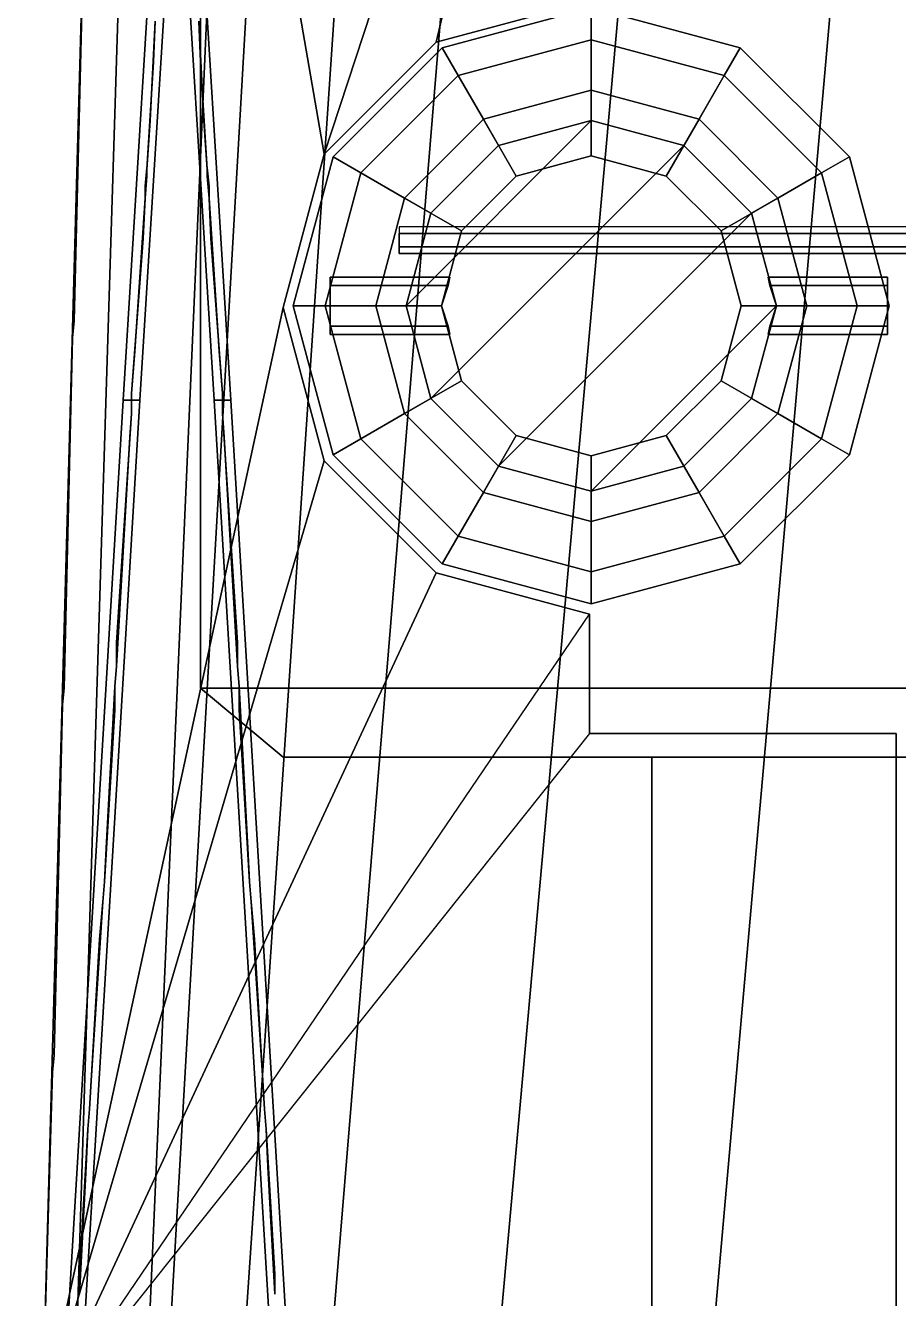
# Model space of a CAD drawing. Header units: millimetres. Extents: x -9 to 9, y -100 to 98.
# Drawn here: x -8.9 to -3.71, y 20.88 to 28.44 of the extents above; entities that cross this region are included whole.
import ezdxf

# ---------------------------------------------------------------- set-up
doc = ezdxf.new("R2010")
doc.units = ezdxf.units.MM
for name, color, linetype in [('crane', 4, 'Continuous'), ('railings', 6, 'Continuous'), ('superstructure', 3, 'Continuous')]:
    doc.layers.add(name, color=color, linetype=linetype)

msp = doc.modelspace()

# ---------------------------------------------------------------- linework, layer by layer
for points in [[(-8.39, 34.97, 7.23), (-8.15, 34.97, 4.38), (-8.61, 20.15, 4.38), (-8.8, 20.15, 7.23)], [(-8.15, 34.97, 4.38), (-7.54, 34.97, -1.44), (-8.19, 20.15, -1.44), (-8.61, 20.15, 4.38)], [(-7.54, 34.97, -1.44), (-7.22, 34.97, -2.17), (-8.07, 20.15, -2.17), (-8.19, 20.15, -1.44)], [(-7.22, 34.97, -2.17), (-6.63, 34.97, -3.2), (-7.63, 20.15, -3.2), (-8.07, 20.15, -2.17)], [(-6.63, 34.97, -3.2), (-5.9, 34.97, -3.95), (-7.12, 20.15, -3.95), (-7.63, 20.15, -3.2)], [(-5.9, 34.97, -3.95), (-4.8, 34.97, -4.84), (-6.13, 20.15, -4.84), (-7.12, 20.15, -3.95)], [(-4.8, 34.97, -4.84), (-3.55, 34.97, -5.46), (-4.86, 20.15, -5.46), (-6.13, 20.15, -4.84)], [(-3.55, 34.97, -5.46), (-2.43, 34.97, -5.73), (-3.12, 20.15, -5.73), (-4.86, 20.15, -5.46)]]:
    msp.add_3dface(points)
at = {"layer": 'crane'}
for points in [[(-8.22, 26.21, 9.51), (-8, 29.77, 7.44), (-8.1, 29.77, 7.44), (-8.32, 26.21, 9.51)], [(-8.32, 26.21, 9.33), (-8.1, 29.77, 7.32), (-8, 29.77, 7.32), (-8.22, 26.21, 9.33)], [(-8.22, 26.21, 8.39), (-8, 29.77, 7.32), (-8.1, 29.77, 7.32), (-8.32, 26.21, 8.39)], [(-8.32, 26.21, 8.21), (-8.1, 29.77, 7.24), (-8, 29.77, 7.24), (-8.22, 26.21, 8.21)], [(-8.1, 29.77, 7.44), (-8.1, 29.77, 7.32), (-8.32, 26.21, 9.33), (-8.32, 26.21, 9.51)], [(-8.1, 29.77, 7.32), (-8.1, 29.77, 7.24), (-8.32, 26.21, 8.21), (-8.32, 26.21, 8.39)], [(-8.22, 26.21, 9.33), (-8, 29.77, 7.32), (-8, 29.77, 7.44), (-8.22, 26.21, 9.51)], [(-8.22, 26.21, 8.21), (-8, 29.77, 7.24), (-8, 29.77, 7.32), (-8.22, 26.21, 8.39)], [(-7.68, 26.21, 9.51), (-7.9, 29.77, 7.44), (-8, 29.77, 7.44), (-7.78, 26.21, 9.51)], [(-8, 29.77, 7.44), (-8, 29.77, 7.32), (-7.78, 26.21, 9.33), (-7.78, 26.21, 9.51)], [(-7.78, 26.21, 9.33), (-8, 29.77, 7.32), (-7.9, 29.77, 7.32), (-7.68, 26.21, 9.33)], [(-7.68, 26.21, 8.39), (-7.9, 29.77, 7.32), (-8, 29.77, 7.32), (-7.78, 26.21, 8.39)], [(-8, 29.77, 7.32), (-8, 29.77, 7.24), (-7.78, 26.21, 8.21), (-7.78, 26.21, 8.39)], [(-7.78, 26.21, 8.21), (-8, 29.77, 7.24), (-7.9, 29.77, 7.24), (-7.68, 26.21, 8.21)], [(-7.68, 26.21, 9.33), (-7.9, 29.77, 7.32), (-7.9, 29.77, 7.44), (-7.68, 26.21, 9.51)], [(-7.68, 26.21, 8.21), (-7.9, 29.77, 7.24), (-7.9, 29.77, 7.32), (-7.68, 26.21, 8.39)], [(-8.14, 28.22, 7.76), (-8.18, 27.58, 8.56), (-8.16, 27.87, 8.4), (-8.13, 28.46, 7.69)], [(-8.13, 28.46, 7.69), (-8.16, 27.87, 8.4), (-8.18, 27.58, 8.56), (-8.14, 28.22, 7.76)], [(-7.87, 28.46, 7.69), (-7.84, 27.87, 8.4), (-7.82, 27.58, 8.56), (-7.86, 28.22, 7.76)], [(-7.86, 28.22, 7.76), (-7.82, 27.58, 8.56), (-7.84, 27.87, 8.4), (-7.87, 28.46, 7.69)], [(-8.19, 27.41, 8.01), (-8.19, 27.48, 8.62), (-8.18, 27.59, 8.56), (-8.18, 27.54, 7.97)], [(-8.18, 27.54, 7.97), (-8.18, 27.59, 8.56), (-8.19, 27.48, 8.62), (-8.19, 27.41, 8.01)], [(-7.82, 27.54, 7.97), (-7.82, 27.59, 8.56), (-7.81, 27.48, 8.62), (-7.81, 27.41, 8.01)], [(-7.81, 27.41, 8.01), (-7.81, 27.48, 8.62), (-7.82, 27.59, 8.56), (-7.82, 27.54, 7.97)], [(-8.19, 27.41, 8.01), (-8.25, 26.5, 9.17), (-8.27, 26.25, 9.33), (-8.2, 27.17, 8.08)], [(-8.2, 27.17, 8.08), (-8.27, 26.25, 9.33), (-8.25, 26.5, 9.17), (-8.19, 27.41, 8.01)], [(-7.8, 27.17, 8.08), (-7.73, 26.25, 9.33), (-7.75, 26.5, 9.17), (-7.81, 27.41, 8.01)], [(-7.81, 27.41, 8.01), (-7.75, 26.5, 9.17), (-7.73, 26.25, 9.33), (-7.8, 27.17, 8.08)], [(-8.27, 26.25, 8.36), (-8.27, 26.25, 9.34), (-8.27, 26.13, 9.33), (-8.27, 26.13, 8.37)], [(-8.27, 26.13, 8.37), (-8.27, 26.13, 9.33), (-8.27, 26.25, 9.34), (-8.27, 26.25, 8.36)], [(-7.73, 26.13, 8.37), (-7.73, 26.13, 9.33), (-7.73, 26.25, 9.34), (-7.73, 26.25, 8.36)], [(-7.73, 26.25, 8.36), (-7.73, 26.25, 9.34), (-7.73, 26.13, 9.33), (-7.73, 26.13, 8.37)], [(-8.8, 16.53, 8.14), (-8.22, 26.21, 8.39), (-8.32, 26.21, 8.39), (-8.9, 16.53, 8.14)], [(-8.32, 26.21, 8.39), (-8.32, 26.21, 8.21), (-8.9, 16.53, 8.05), (-8.9, 16.53, 8.14)], [(-8.9, 16.53, 8.05), (-8.32, 26.21, 8.21), (-8.22, 26.21, 8.21), (-8.8, 16.53, 8.05)], [(-8.8, 16.53, 8.38), (-8.22, 26.21, 9.51), (-8.32, 26.21, 9.51), (-8.9, 16.53, 8.38)], [(-8.32, 26.21, 9.51), (-8.32, 26.21, 9.33), (-8.9, 16.53, 8.24), (-8.9, 16.53, 8.38)], [(-8.9, 16.53, 8.24), (-8.32, 26.21, 9.33), (-8.22, 26.21, 9.33), (-8.8, 16.53, 8.24)], [(-8.8, 16.53, 8.05), (-8.22, 26.21, 8.21), (-8.22, 26.21, 8.39), (-8.8, 16.53, 8.14)], [(-8.8, 16.53, 8.24), (-8.22, 26.21, 9.33), (-8.22, 26.21, 9.51), (-8.8, 16.53, 8.38)], [(-7.1, 16.53, 8.14), (-7.68, 26.21, 8.39), (-7.78, 26.21, 8.39), (-7.2, 16.53, 8.14)], [(-7.2, 16.53, 8.05), (-7.78, 26.21, 8.21), (-7.68, 26.21, 8.21), (-7.1, 16.53, 8.05)], [(-7.78, 26.21, 8.39), (-7.78, 26.21, 8.21), (-7.2, 16.53, 8.05), (-7.2, 16.53, 8.14)], [(-7.1, 16.53, 8.38), (-7.68, 26.21, 9.51), (-7.78, 26.21, 9.51), (-7.2, 16.53, 8.38)], [(-7.2, 16.53, 8.24), (-7.78, 26.21, 9.33), (-7.68, 26.21, 9.33), (-7.1, 16.53, 8.24)], [(-7.78, 26.21, 9.51), (-7.78, 26.21, 9.33), (-7.2, 16.53, 8.24), (-7.2, 16.53, 8.38)], [(-7.1, 16.53, 8.05), (-7.68, 26.21, 8.21), (-7.68, 26.21, 8.39), (-7.1, 16.53, 8.14)], [(-7.1, 16.53, 8.24), (-7.68, 26.21, 9.33), (-7.68, 26.21, 9.51), (-7.1, 16.53, 8.38)], [(-8.36, 24.63, 8.33), (-8.28, 25.99, 9.31), (-8.27, 26.13, 9.33), (-8.36, 24.77, 8.34)], [(-8.36, 24.77, 8.34), (-8.27, 26.13, 9.33), (-8.28, 25.99, 9.31), (-8.36, 24.63, 8.33)], [(-7.64, 24.77, 8.34), (-7.73, 26.13, 9.33), (-7.72, 25.99, 9.31), (-7.64, 24.63, 8.33)], [(-7.64, 24.63, 8.33), (-7.72, 25.99, 9.31), (-7.73, 26.13, 9.33), (-7.64, 24.77, 8.34)], [(-8.37, 24.51, 8.33), (-8.37, 24.51, 9.15), (-8.36, 24.63, 9.16), (-8.36, 24.63, 8.33)], [(-8.36, 24.63, 8.33), (-8.36, 24.63, 9.16), (-8.37, 24.51, 9.15), (-8.37, 24.51, 8.33)], [(-7.64, 24.63, 8.33), (-7.64, 24.63, 9.16), (-7.63, 24.51, 9.15), (-7.63, 24.51, 8.33)], [(-7.63, 24.51, 8.33), (-7.63, 24.51, 9.15), (-7.64, 24.63, 9.16), (-7.64, 24.63, 8.33)], [(-8.42, 23.55, 8.3), (-8.37, 24.51, 9.15), (-8.37, 24.37, 9.13), (-8.43, 23.35, 8.3)], [(-8.43, 23.35, 8.3), (-8.37, 24.37, 9.13), (-8.37, 24.51, 9.15), (-8.42, 23.55, 8.3)], [(-7.57, 23.35, 8.3), (-7.63, 24.37, 9.13), (-7.63, 24.51, 9.15), (-7.58, 23.55, 8.3)], [(-7.58, 23.55, 8.3), (-7.63, 24.51, 9.15), (-7.63, 24.37, 9.13), (-7.57, 23.35, 8.3)], [(-8.44, 23.23, 8.29), (-8.44, 23.23, 9.01), (-8.43, 23.35, 9.02), (-8.43, 23.35, 8.3)], [(-8.43, 23.35, 8.3), (-8.43, 23.35, 9.02), (-8.44, 23.23, 9.01), (-8.44, 23.23, 8.29)], [(-7.57, 23.35, 8.3), (-7.57, 23.35, 9.02), (-7.56, 23.23, 9.01), (-7.56, 23.23, 8.29)], [(-7.56, 23.23, 8.29), (-7.56, 23.23, 9.01), (-7.57, 23.35, 9.02), (-7.57, 23.35, 8.3)], [(-8.51, 22.17, 8.27), (-8.44, 23.23, 9.01), (-8.46, 23.01, 8.99), (-8.52, 22, 8.26)], [(-8.52, 22, 8.26), (-8.46, 23.01, 8.99), (-8.44, 23.23, 9.01), (-8.51, 22.17, 8.27)], [(-7.48, 22, 8.26), (-7.54, 23.01, 8.99), (-7.56, 23.23, 9.01), (-7.49, 22.17, 8.27)], [(-7.49, 22.17, 8.27), (-7.56, 23.23, 9.01), (-7.54, 23.01, 8.99), (-7.48, 22, 8.26)], [(-8.53, 21.88, 8.26), (-8.53, 21.88, 8.85), (-8.52, 22, 8.86), (-8.52, 22, 8.26)], [(-8.52, 22, 8.26), (-8.52, 22, 8.86), (-8.53, 21.88, 8.85), (-8.53, 21.88, 8.26)], [(-7.48, 22, 8.26), (-7.48, 22, 8.86), (-7.47, 21.88, 8.85), (-7.47, 21.88, 8.26)], [(-7.47, 21.88, 8.26), (-7.47, 21.88, 8.85), (-7.48, 22, 8.86), (-7.48, 22, 8.26)], [(-8.58, 20.9, 8.24), (-8.54, 21.66, 8.83), (-8.53, 21.88, 8.85), (-8.58, 21.02, 8.24)], [(-8.58, 21.02, 8.24), (-8.53, 21.88, 8.85), (-8.54, 21.66, 8.83), (-8.58, 20.9, 8.24)], [(-7.42, 21.02, 8.24), (-7.47, 21.88, 8.85), (-7.46, 21.66, 8.83), (-7.42, 20.9, 8.24)], [(-7.42, 20.9, 8.24), (-7.46, 21.66, 8.83), (-7.47, 21.88, 8.85), (-7.42, 21.02, 8.24)]]:
    msp.add_3dface(points, dxfattribs=at)
at = {"layer": 'railings'}
for points in [[(-8.61, 26.68, 8.15), (-8.56, 28.76, 8.15), (-8.56, 28.76, 8.26), (-8.61, 26.68, 8.26)], [(-8.61, 26.68, 8.26), (-8.56, 28.76, 8.26), (-8.56, 28.76, 8.15), (-8.61, 26.68, 8.15)], [(-8.61, 26.68, 7.79), (-8.56, 28.76, 7.79), (-8.56, 28.76, 7.68), (-8.61, 26.68, 7.68)], [(-8.61, 26.68, 7.68), (-8.56, 28.76, 7.68), (-8.56, 28.76, 7.79), (-8.61, 26.68, 7.79)], [(-7.86, 26.79, 10.8), (-7.86, 28.8, 10.8), (-7.86, 28.8, 10.69), (-7.86, 26.79, 10.69)], [(-7.86, 26.79, 10.33), (-7.86, 28.8, 10.33), (-7.86, 28.8, 10.22), (-7.86, 26.79, 10.22)], [(-7.86, 26.79, 10.69), (-7.86, 28.66, 10.69), (-7.86, 28.66, 10.8), (-7.86, 26.79, 10.8)], [(-7.86, 26.79, 10.22), (-7.86, 28.66, 10.22), (-7.86, 28.66, 10.33), (-7.86, 26.79, 10.33)], [(-7.86, 26.79, 9.77), (-7.86, 26.79, 10.8), (-7.86, 26.69, 10.8), (-7.86, 26.69, 9.77)], [(-7.86, 26.69, 9.77), (-7.86, 26.69, 10.8), (-7.86, 26.79, 10.8), (-7.86, 26.79, 9.77)], [(-7.86, 24.6, 10.8), (-7.86, 26.69, 10.8), (-7.86, 26.69, 10.69), (-7.86, 24.6, 10.69)], [(-7.86, 24.6, 10.69), (-7.86, 26.69, 10.69), (-7.86, 26.69, 10.8), (-7.86, 24.6, 10.8)], [(-7.86, 24.6, 10.22), (-7.86, 26.69, 10.22), (-7.86, 26.69, 10.33), (-7.86, 24.6, 10.33)], [(-7.86, 24.6, 10.33), (-7.86, 26.69, 10.33), (-7.86, 26.69, 10.22), (-7.86, 24.6, 10.22)], [(-8.62, 26.58, 7.23), (-8.62, 26.58, 8.26), (-8.61, 26.68, 8.26), (-8.61, 26.68, 7.23)], [(-8.61, 26.68, 7.23), (-8.61, 26.68, 8.26), (-8.62, 26.58, 8.26), (-8.62, 26.58, 7.23)], [(-8.67, 24.5, 8.15), (-8.62, 26.58, 8.15), (-8.62, 26.58, 8.26), (-8.67, 24.5, 8.26)], [(-8.67, 24.5, 8.26), (-8.62, 26.58, 8.26), (-8.62, 26.58, 8.15), (-8.67, 24.5, 8.15)], [(-8.67, 24.5, 7.79), (-8.62, 26.58, 7.79), (-8.62, 26.58, 7.68), (-8.67, 24.5, 7.68)], [(-8.67, 24.5, 7.68), (-8.62, 26.58, 7.68), (-8.62, 26.58, 7.79), (-8.67, 24.5, 7.79)], [(-7.86, 24.5, 9.77), (-7.86, 24.5, 10.8), (-7.86, 24.6, 10.8), (-7.86, 24.6, 9.77)], [(-7.86, 24.6, 9.77), (-7.86, 24.6, 10.8), (-7.86, 24.5, 10.8), (-7.86, 24.5, 9.77)], [(-8.67, 24.5, 7.23), (-8.67, 24.5, 8.26), (-8.68, 24.4, 8.26), (-8.68, 24.4, 7.23)], [(-8.68, 24.4, 7.23), (-8.68, 24.4, 8.26), (-8.67, 24.5, 8.26), (-8.67, 24.5, 7.23)], [(-7.37, 24.09, 10.69), (-7.86, 24.5, 10.69), (-7.86, 24.5, 10.8), (-7.37, 24.09, 10.8)], [(-7.37, 24.09, 10.8), (-7.86, 24.5, 10.8), (-7.86, 24.5, 10.69), (-7.37, 24.09, 10.69)], [(-7.37, 24.09, 10.22), (-7.86, 24.5, 10.22), (-7.86, 24.5, 10.33), (-7.37, 24.09, 10.33)], [(-7.37, 24.09, 10.33), (-7.86, 24.5, 10.33), (-7.86, 24.5, 10.22), (-7.37, 24.09, 10.22)], [(-8.73, 22.32, 8.26), (-8.68, 24.4, 8.26), (-8.68, 24.4, 8.15), (-8.73, 22.32, 8.15)], [(-8.73, 22.32, 8.15), (-8.68, 24.4, 8.15), (-8.68, 24.4, 8.26), (-8.73, 22.32, 8.26)], [(-8.73, 22.32, 7.68), (-8.68, 24.4, 7.68), (-8.68, 24.4, 7.79), (-8.73, 22.32, 7.79)], [(-8.73, 22.32, 7.79), (-8.68, 24.4, 7.79), (-8.68, 24.4, 7.68), (-8.73, 22.32, 7.68)], [(-7.37, 24.09, 9.77), (-7.37, 24.09, 10.8), (-7.27, 24.09, 10.8), (-7.27, 24.09, 9.77)], [(-7.27, 24.09, 9.77), (-7.27, 24.09, 10.8), (-7.37, 24.09, 10.8), (-7.37, 24.09, 9.77)], [(-7.27, 24.09, 10.8), (-5.18, 24.09, 10.8), (-5.18, 24.09, 10.69), (-7.27, 24.09, 10.69)], [(-7.27, 24.09, 10.69), (-5.18, 24.09, 10.69), (-5.18, 24.09, 10.8), (-7.27, 24.09, 10.8)], [(-7.27, 24.09, 10.33), (-5.18, 24.09, 10.33), (-5.18, 24.09, 10.22), (-7.27, 24.09, 10.22)], [(-7.27, 24.09, 10.22), (-5.18, 24.09, 10.22), (-5.18, 24.09, 10.33), (-7.27, 24.09, 10.33)], [(-5.18, 23.49, 10.69), (-5.18, 24.09, 10.69), (-5.18, 24.09, 10.8), (-5.18, 23.49, 10.8)], [(-5.18, 23.49, 10.8), (-5.18, 24.09, 10.8), (-5.18, 24.09, 10.69), (-5.18, 23.49, 10.69)], [(-5.18, 23.49, 10.33), (-5.18, 24.09, 10.33), (-5.18, 24.09, 10.22), (-5.18, 23.49, 10.22)], [(-5.18, 23.49, 10.22), (-5.18, 24.09, 10.22), (-5.18, 24.09, 10.33), (-5.18, 23.49, 10.33)], [(-5.18, 23.49, 9.77), (-5.18, 23.49, 10.8), (-5.18, 23.39, 10.8), (-5.18, 23.39, 9.77)], [(-5.18, 23.39, 9.77), (-5.18, 23.39, 10.8), (-5.18, 23.49, 10.8), (-5.18, 23.49, 9.77)], [(-5.18, 21.08, 10.8), (-5.18, 23.39, 10.8), (-5.18, 23.39, 10.69), (-5.18, 21.08, 10.69)], [(-5.18, 21.08, 10.69), (-5.18, 23.39, 10.69), (-5.18, 23.39, 10.8), (-5.18, 21.08, 10.8)], [(-5.18, 21.08, 10.33), (-5.18, 23.39, 10.33), (-5.18, 23.39, 10.22), (-5.18, 21.08, 10.22)], [(-5.18, 21.08, 10.22), (-5.18, 23.39, 10.22), (-5.18, 23.39, 10.33), (-5.18, 21.08, 10.33)], [(-8.73, 22.32, 7.23), (-8.73, 22.32, 8.26), (-8.74, 22.22, 8.26), (-8.74, 22.22, 7.23)], [(-8.74, 22.22, 7.23), (-8.74, 22.22, 8.26), (-8.73, 22.32, 8.26), (-8.73, 22.32, 7.23)], [(-8.8, 20.15, 8.25), (-8.74, 22.22, 8.26), (-8.74, 22.22, 8.15), (-8.8, 20.15, 8.14)], [(-8.8, 20.15, 8.14), (-8.74, 22.22, 8.15), (-8.74, 22.22, 8.26), (-8.8, 20.15, 8.25)], [(-8.8, 20.15, 7.67), (-8.74, 22.22, 7.68), (-8.74, 22.22, 7.79), (-8.8, 20.15, 7.78)], [(-8.8, 20.15, 7.78), (-8.74, 22.22, 7.79), (-8.74, 22.22, 7.68), (-8.8, 20.15, 7.67)], [(-5.18, 20.98, 9.77), (-5.18, 20.98, 10.8), (-5.18, 21.08, 10.8), (-5.18, 21.08, 9.77)], [(-5.18, 21.08, 9.77), (-5.18, 21.08, 10.8), (-5.18, 20.98, 10.8), (-5.18, 20.98, 9.77)]]:
    msp.add_3dface(points, dxfattribs=at)
at = {"layer": 'superstructure'}
for points in [[(-7.1262, 27.67, 7.23), (-8.39, 34.97, 7.23), (-8.8, 20.15, 7.23), (-7.37, 26.76, 7.23)], [(-5.91, 34.56, 7.23), (-8.39, 34.97, 7.23), (-7.1262, 27.67, 7.23), (-5.91, 31.37, 7.23)], [(-5.8046, 31.1154, 7.23), (-5.91, 31.37, 7.23), (-7.1262, 27.67, 7.23), (-6.46, 28.3362, 7.23)], [(-5.55, 31.01, 7.23), (-5.8046, 31.1154, 7.23), (-6.46, 28.3362, 7.23), (-5.55, 28.58, 7.23)], [(7.86, 24.5, 9.77), (7.86, 28.8, 9.77), (-7.86, 28.8, 9.77), (-7.86, 24.5, 9.77)], [(-7.86, 24.5, 9.77), (-7.86, 28.8, 9.77), (-7.86, 28.8, 9.72), (-7.86, 24.5, 9.72)], [(-7.86, 24.5, 9.72), (-7.86, 28.8, 9.72), (7.86, 28.8, 9.72), (7.86, 24.5, 9.72)], [(-5.55, 28.58, 7.23), (-6.46, 28.3362, 7.23), (-6.46, 28.3362, 9.72), (-5.55, 28.58, 9.72)], [(-5.54, 28.54, 11.85), (-6.425, 28.3029, 11.85), (-6.33, 28.1383, 12.51), (-5.54, 28.35, 12.51)], [(-5.54, 28.54, 11.68), (-6.425, 28.3029, 11.68), (-6.425, 28.3029, 11.85), (-5.54, 28.54, 11.85)], [(-6.425, 28.3029, 11.68), (-5.54, 28.54, 11.68), (-5.54, 28.35, 11.17), (-6.33, 28.1383, 11.17)], [(-4.655, 28.3029, 11.85), (-5.54, 28.54, 11.85), (-5.54, 28.35, 12.51), (-4.75, 28.1383, 12.51)], [(-4.655, 28.3029, 11.68), (-5.54, 28.54, 11.68), (-5.54, 28.54, 11.85), (-4.655, 28.3029, 11.85)], [(-5.54, 28.54, 11.68), (-4.655, 28.3029, 11.68), (-4.75, 28.1383, 11.17), (-5.54, 28.35, 11.17)], [(-6.46, 28.3362, 7.23), (-7.1262, 27.67, 7.23), (-7.1262, 27.67, 9.72), (-6.46, 28.3362, 9.72)], [(-6.425, 28.3029, 11.85), (-7.0729, 27.655, 11.85), (-6.9083, 27.56, 12.51), (-6.33, 28.1383, 12.51)], [(-6.425, 28.3029, 11.68), (-7.0729, 27.655, 11.68), (-7.0729, 27.655, 11.85), (-6.425, 28.3029, 11.85)], [(-7.0729, 27.655, 11.68), (-6.425, 28.3029, 11.68), (-6.33, 28.1383, 11.17), (-6.9083, 27.56, 11.17)], [(-5.54, 28.35, 12.51), (-6.33, 28.1383, 12.51), (-6.09, 27.7226, 12.51), (-5.54, 27.87, 12.51)], [(-6.33, 28.1383, 11.17), (-5.54, 28.35, 11.17), (-5.54, 28.05, 10.7), (-6.18, 27.8785, 10.7)], [(-4.75, 28.1383, 12.51), (-5.54, 28.35, 12.51), (-5.54, 27.87, 12.51), (-4.99, 27.7226, 12.51)], [(-5.54, 28.35, 11.17), (-4.75, 28.1383, 11.17), (-4.9, 27.8785, 10.7), (-5.54, 28.05, 10.7)], [(-4.0071, 27.655, 11.85), (-4.655, 28.3029, 11.85), (-4.75, 28.1383, 12.51), (-4.1717, 27.56, 12.51)], [(-4.655, 28.3029, 11.68), (-4.0071, 27.655, 11.68), (-4.1717, 27.56, 11.17), (-4.75, 28.1383, 11.17)], [(-4.0071, 27.655, 11.68), (-4.655, 28.3029, 11.68), (-4.655, 28.3029, 11.85), (-4.0071, 27.655, 11.85)], [(-6.33, 28.1383, 12.51), (-6.9083, 27.56, 12.51), (-6.4926, 27.32, 12.51), (-6.09, 27.7226, 12.51)], [(-6.9083, 27.56, 11.17), (-6.33, 28.1383, 11.17), (-6.18, 27.8785, 10.7), (-6.6485, 27.41, 10.7)], [(-4.1717, 27.56, 12.51), (-4.75, 28.1383, 12.51), (-4.99, 27.7226, 12.51), (-4.5874, 27.32, 12.51)], [(-4.75, 28.1383, 11.17), (-4.1717, 27.56, 11.17), (-4.4315, 27.41, 10.7), (-4.9, 27.8785, 10.7)], [(-5.54, 27.66, 10.7), (-5.985, 27.5408, 10.7), (-6.18, 27.8785, 10.7), (-5.54, 28.05, 10.7)], [(-5.095, 27.5408, 10.7), (-5.54, 27.66, 10.7), (-5.54, 28.05, 10.7), (-4.9, 27.8785, 10.7)], [(-5.985, 27.5408, 10.7), (-6.3108, 27.215, 10.7), (-6.6485, 27.41, 10.7), (-6.18, 27.8785, 10.7)], [(-6.64, 26.77, 13.17), (-5.54, 27.87, 13.17), (-6.09, 27.7226, 13.17), (-6.4926, 27.32, 13.17)], [(-6.4926, 26.22, 13.17), (-4.99, 27.7226, 13.17), (-5.54, 27.87, 13.17), (-6.64, 26.77, 13.17)], [(-5.54, 27.87, 12.51), (-6.09, 27.7226, 12.51), (-6.09, 27.7226, 13.17), (-5.54, 27.87, 13.17)], [(-4.99, 27.7226, 12.51), (-5.54, 27.87, 12.51), (-5.54, 27.87, 13.17), (-4.99, 27.7226, 13.17)], [(-4.7692, 27.215, 10.7), (-5.095, 27.5408, 10.7), (-4.9, 27.8785, 10.7), (-4.4315, 27.41, 10.7)], [(-7.1262, 27.67, 7.23), (-7.37, 26.76, 7.23), (-7.37, 26.76, 9.72), (-7.1262, 27.67, 9.72)], [(-6.09, 25.8174, 13.17), (-4.5874, 27.32, 13.17), (-4.99, 27.7226, 13.17), (-6.4926, 26.22, 13.17)], [(-6.09, 27.7226, 12.51), (-6.4926, 27.32, 12.51), (-6.4926, 27.32, 13.17), (-6.09, 27.7226, 13.17)], [(-4.5874, 27.32, 12.51), (-4.99, 27.7226, 12.51), (-4.99, 27.7226, 13.17), (-4.5874, 27.32, 13.17)], [(-7.0729, 27.655, 11.85), (-7.31, 26.77, 11.85), (-7.12, 26.77, 12.51), (-6.9083, 27.56, 12.51)], [(-7.31, 26.77, 11.68), (-7.0729, 27.655, 11.68), (-6.9083, 27.56, 11.17), (-7.12, 26.77, 11.17)], [(-7.0729, 27.655, 11.68), (-7.31, 26.77, 11.68), (-7.31, 26.77, 11.85), (-7.0729, 27.655, 11.85)], [(-5.54, 27.66, 9.77), (-5.985, 27.5408, 9.77), (-5.985, 27.5408, 10.7), (-5.54, 27.66, 10.7)], [(-5.095, 27.5408, 9.77), (-5.54, 27.66, 9.77), (-5.54, 27.66, 10.7), (-5.095, 27.5408, 10.7)], [(-3.77, 26.77, 11.85), (-4.0071, 27.655, 11.85), (-4.1717, 27.56, 12.51), (-3.96, 26.77, 12.51)], [(-4.0071, 27.655, 11.68), (-3.77, 26.77, 11.68), (-3.96, 26.77, 11.17), (-4.1717, 27.56, 11.17)], [(-3.77, 26.77, 11.68), (-4.0071, 27.655, 11.68), (-4.0071, 27.655, 11.85), (-3.77, 26.77, 11.85)], [(-6.9083, 27.56, 12.51), (-7.12, 26.77, 12.51), (-6.64, 26.77, 12.51), (-6.4926, 27.32, 12.51)], [(-7.12, 26.77, 11.17), (-6.9083, 27.56, 11.17), (-6.6485, 27.41, 10.7), (-6.82, 26.77, 10.7)], [(-5.985, 27.5408, 9.77), (-6.3108, 27.215, 9.77), (-6.3108, 27.215, 10.7), (-5.985, 27.5408, 10.7)], [(-4.7692, 27.215, 9.77), (-5.095, 27.5408, 9.77), (-5.095, 27.5408, 10.7), (-4.7692, 27.215, 10.7)], [(-3.96, 26.77, 12.51), (-4.1717, 27.56, 12.51), (-4.5874, 27.32, 12.51), (-4.44, 26.77, 12.51)], [(-4.1717, 27.56, 11.17), (-3.96, 26.77, 11.17), (-4.26, 26.77, 10.7), (-4.4315, 27.41, 10.7)], [(-6.3108, 27.215, 10.7), (-6.43, 26.77, 10.7), (-6.82, 26.77, 10.7), (-6.6485, 27.41, 10.7)], [(-4.65, 26.77, 10.7), (-4.7692, 27.215, 10.7), (-4.4315, 27.41, 10.7), (-4.26, 26.77, 10.7)], [(-6.4926, 27.32, 12.51), (-6.64, 26.77, 12.51), (-6.64, 26.77, 13.17), (-6.4926, 27.32, 13.17)], [(-5.54, 25.67, 13.17), (-4.44, 26.77, 13.17), (-4.5874, 27.32, 13.17), (-6.09, 25.8174, 13.17)], [(-4.44, 26.77, 12.51), (-4.5874, 27.32, 12.51), (-4.5874, 27.32, 13.17), (-4.44, 26.77, 13.17)], [(-6.3108, 27.215, 9.77), (-6.43, 26.77, 9.77), (-6.43, 26.77, 10.7), (-6.3108, 27.215, 10.7)], [(-4.65, 26.77, 9.77), (-4.7692, 27.215, 9.77), (-4.7692, 27.215, 10.7), (-4.65, 26.77, 10.7)], [(-6.38, 26.94, 12.79), (-6.39, 26.8902, 12.6698), (-7.09, 26.8902, 12.6698), (-7.09, 26.94, 12.79)], [(-6.39, 26.8902, 12.9102), (-6.38, 26.94, 12.79), (-7.09, 26.94, 12.79), (-7.09, 26.8902, 12.9102)], [(-7.09, 26.6498, 12.9102), (-7.09, 26.94, 12.79), (-7.09, 26.8902, 12.6698), (-7.09, 26.6, 12.79)], [(-7.09, 26.77, 12.96), (-7.09, 26.8902, 12.9102), (-7.09, 26.94, 12.79), (-7.09, 26.6498, 12.9102)], [(-4.48, 26.8902, 12.6698), (-4.49, 26.94, 12.79), (-3.78, 26.94, 12.79), (-3.78, 26.8902, 12.6698)], [(-4.49, 26.94, 12.79), (-4.48, 26.8902, 12.9102), (-3.78, 26.8902, 12.9102), (-3.78, 26.94, 12.79)], [(-3.78, 26.94, 12.79), (-3.78, 26.6498, 12.6698), (-3.78, 26.77, 12.62), (-3.78, 26.8902, 12.6698)], [(-3.78, 26.8902, 12.9102), (-3.78, 26.6, 12.79), (-3.78, 26.6498, 12.6698), (-3.78, 26.94, 12.79)], [(-6.39, 26.8902, 12.6698), (-6.43, 26.77, 12.62), (-7.09, 26.77, 12.62), (-7.09, 26.8902, 12.6698)], [(-6.43, 26.77, 12.96), (-6.39, 26.8902, 12.9102), (-7.09, 26.8902, 12.9102), (-7.09, 26.77, 12.96)], [(-7.09, 26.6, 12.79), (-7.09, 26.8902, 12.6698), (-7.09, 26.77, 12.62), (-7.09, 26.6498, 12.6698)], [(-4.44, 26.77, 12.62), (-4.48, 26.8902, 12.6698), (-3.78, 26.8902, 12.6698), (-3.78, 26.77, 12.62)], [(-4.48, 26.8902, 12.9102), (-4.44, 26.77, 12.96), (-3.78, 26.77, 12.96), (-3.78, 26.8902, 12.9102)], [(-3.78, 26.77, 12.96), (-3.78, 26.6498, 12.9102), (-3.78, 26.6, 12.79), (-3.78, 26.8902, 12.9102)], [(-7.31, 26.77, 11.85), (-7.0729, 25.885, 11.85), (-6.9083, 25.98, 12.51), (-7.12, 26.77, 12.51)], [(-7.0729, 25.885, 11.68), (-7.31, 26.77, 11.68), (-7.12, 26.77, 11.17), (-6.9083, 25.98, 11.17)], [(-7.31, 26.77, 11.68), (-7.0729, 25.885, 11.68), (-7.0729, 25.885, 11.85), (-7.31, 26.77, 11.85)], [(-7.12, 26.77, 12.51), (-6.9083, 25.98, 12.51), (-6.4926, 26.22, 12.51), (-6.64, 26.77, 12.51)], [(-6.9083, 25.98, 11.17), (-7.12, 26.77, 11.17), (-6.82, 26.77, 10.7), (-6.6485, 26.13, 10.7)], [(-6.43, 26.77, 12.62), (-6.39, 26.6498, 12.6698), (-7.09, 26.6498, 12.6698), (-7.09, 26.77, 12.62)], [(-6.39, 26.6498, 12.9102), (-6.43, 26.77, 12.96), (-7.09, 26.77, 12.96), (-7.09, 26.6498, 12.9102)], [(-6.43, 26.77, 10.7), (-6.3108, 26.325, 10.7), (-6.6485, 26.13, 10.7), (-6.82, 26.77, 10.7)], [(-6.64, 26.77, 12.51), (-6.4926, 26.22, 12.51), (-6.4926, 26.22, 13.17), (-6.64, 26.77, 13.17)], [(-6.43, 26.77, 9.77), (-6.3108, 26.325, 9.77), (-6.3108, 26.325, 10.7), (-6.43, 26.77, 10.7)], [(-4.99, 25.8174, 13.17), (-4.5874, 26.22, 13.17), (-4.44, 26.77, 13.17), (-5.54, 25.67, 13.17)], [(-4.7692, 26.325, 10.7), (-4.65, 26.77, 10.7), (-4.26, 26.77, 10.7), (-4.4315, 26.13, 10.7)], [(-4.7692, 26.325, 9.77), (-4.65, 26.77, 9.77), (-4.65, 26.77, 10.7), (-4.7692, 26.325, 10.7)], [(-4.5874, 26.22, 12.51), (-4.44, 26.77, 12.51), (-4.44, 26.77, 13.17), (-4.5874, 26.22, 13.17)], [(-4.1717, 25.98, 12.51), (-3.96, 26.77, 12.51), (-4.44, 26.77, 12.51), (-4.5874, 26.22, 12.51)], [(-4.48, 26.6498, 12.6698), (-4.44, 26.77, 12.62), (-3.78, 26.77, 12.62), (-3.78, 26.6498, 12.6698)], [(-4.44, 26.77, 12.96), (-4.48, 26.6498, 12.9102), (-3.78, 26.6498, 12.9102), (-3.78, 26.77, 12.96)], [(-3.96, 26.77, 11.17), (-4.1717, 25.98, 11.17), (-4.4315, 26.13, 10.7), (-4.26, 26.77, 10.7)], [(-4.0071, 25.885, 11.85), (-3.77, 26.77, 11.85), (-3.96, 26.77, 12.51), (-4.1717, 25.98, 12.51)], [(-3.77, 26.77, 11.68), (-4.0071, 25.885, 11.68), (-4.1717, 25.98, 11.17), (-3.96, 26.77, 11.17)], [(-4.0071, 25.885, 11.68), (-3.77, 26.77, 11.68), (-3.77, 26.77, 11.85), (-4.0071, 25.885, 11.85)], [(-7.1262, 25.85, 7.23), (-7.37, 26.76, 7.23), (-8.8, 20.15, 7.23)], [(-7.37, 26.76, 7.23), (-7.1262, 25.85, 7.23), (-7.1262, 25.85, 9.72), (-7.37, 26.76, 9.72)], [(-6.39, 26.6498, 12.6698), (-6.38, 26.6, 12.79), (-7.09, 26.6, 12.79), (-7.09, 26.6498, 12.6698)], [(-6.38, 26.6, 12.79), (-6.39, 26.6498, 12.9102), (-7.09, 26.6498, 12.9102), (-7.09, 26.6, 12.79)], [(-4.49, 26.6, 12.79), (-4.48, 26.6498, 12.6698), (-3.78, 26.6498, 12.6698), (-3.78, 26.6, 12.79)], [(-4.48, 26.6498, 12.9102), (-4.49, 26.6, 12.79), (-3.78, 26.6, 12.79), (-3.78, 26.6498, 12.9102)], [(-6.3108, 26.325, 10.7), (-5.985, 25.9992, 10.7), (-6.18, 25.6615, 10.7), (-6.6485, 26.13, 10.7)], [(-6.3108, 26.325, 9.77), (-5.985, 25.9992, 9.77), (-5.985, 25.9992, 10.7), (-6.3108, 26.325, 10.7)], [(-5.095, 25.9992, 10.7), (-4.7692, 26.325, 10.7), (-4.4315, 26.13, 10.7), (-4.9, 25.6615, 10.7)], [(-5.095, 25.9992, 9.77), (-4.7692, 26.325, 9.77), (-4.7692, 26.325, 10.7), (-5.095, 25.9992, 10.7)], [(-6.9083, 25.98, 12.51), (-6.33, 25.4017, 12.51), (-6.09, 25.8174, 12.51), (-6.4926, 26.22, 12.51)], [(-6.4926, 26.22, 12.51), (-6.09, 25.8174, 12.51), (-6.09, 25.8174, 13.17), (-6.4926, 26.22, 13.17)], [(-4.99, 25.8174, 12.51), (-4.5874, 26.22, 12.51), (-4.5874, 26.22, 13.17), (-4.99, 25.8174, 13.17)], [(-4.75, 25.4017, 12.51), (-4.1717, 25.98, 12.51), (-4.5874, 26.22, 12.51), (-4.99, 25.8174, 12.51)], [(-6.33, 25.4017, 11.17), (-6.9083, 25.98, 11.17), (-6.6485, 26.13, 10.7), (-6.18, 25.6615, 10.7)], [(-4.1717, 25.98, 11.17), (-4.75, 25.4017, 11.17), (-4.9, 25.6615, 10.7), (-4.4315, 26.13, 10.7)], [(-7.0729, 25.885, 11.85), (-6.425, 25.2371, 11.85), (-6.33, 25.4017, 12.51), (-6.9083, 25.98, 12.51)], [(-6.425, 25.2371, 11.68), (-7.0729, 25.885, 11.68), (-6.9083, 25.98, 11.17), (-6.33, 25.4017, 11.17)], [(-5.985, 25.9992, 10.7), (-5.54, 25.88, 10.7), (-5.54, 25.49, 10.7), (-6.18, 25.6615, 10.7)], [(-5.985, 25.9992, 9.77), (-5.54, 25.88, 9.77), (-5.54, 25.88, 10.7), (-5.985, 25.9992, 10.7)], [(-5.54, 25.88, 10.7), (-5.095, 25.9992, 10.7), (-4.9, 25.6615, 10.7), (-5.54, 25.49, 10.7)], [(-5.54, 25.88, 9.77), (-5.095, 25.9992, 9.77), (-5.095, 25.9992, 10.7), (-5.54, 25.88, 10.7)], [(-4.655, 25.2371, 11.85), (-4.0071, 25.885, 11.85), (-4.1717, 25.98, 12.51), (-4.75, 25.4017, 12.51)], [(-4.0071, 25.885, 11.68), (-4.655, 25.2371, 11.68), (-4.75, 25.4017, 11.17), (-4.1717, 25.98, 11.17)], [(-7.0729, 25.885, 11.68), (-6.425, 25.2371, 11.68), (-6.425, 25.2371, 11.85), (-7.0729, 25.885, 11.85)], [(-4.655, 25.2371, 11.68), (-4.0071, 25.885, 11.68), (-4.0071, 25.885, 11.85), (-4.655, 25.2371, 11.85)], [(-6.46, 25.1838, 7.23), (-7.1262, 25.85, 7.23), (-8.8, 20.15, 7.23)], [(-7.1262, 25.85, 7.23), (-6.46, 25.1838, 7.23), (-6.46, 25.1838, 9.72), (-7.1262, 25.85, 9.72)], [(-6.33, 25.4017, 12.51), (-5.54, 25.19, 12.51), (-5.54, 25.67, 12.51), (-6.09, 25.8174, 12.51)], [(-6.09, 25.8174, 12.51), (-5.54, 25.67, 12.51), (-5.54, 25.67, 13.17), (-6.09, 25.8174, 13.17)], [(-5.54, 25.67, 12.51), (-4.99, 25.8174, 12.51), (-4.99, 25.8174, 13.17), (-5.54, 25.67, 13.17)], [(-5.54, 25.19, 12.51), (-4.75, 25.4017, 12.51), (-4.99, 25.8174, 12.51), (-5.54, 25.67, 12.51)], [(-5.54, 25.19, 11.17), (-6.33, 25.4017, 11.17), (-6.18, 25.6615, 10.7), (-5.54, 25.49, 10.7)], [(-4.75, 25.4017, 11.17), (-5.54, 25.19, 11.17), (-5.54, 25.49, 10.7), (-4.9, 25.6615, 10.7)], [(-6.425, 25.2371, 11.85), (-5.54, 25, 11.85), (-5.54, 25.19, 12.51), (-6.33, 25.4017, 12.51)], [(-5.54, 25, 11.68), (-6.425, 25.2371, 11.68), (-6.33, 25.4017, 11.17), (-5.54, 25.19, 11.17)], [(-5.54, 25, 11.85), (-4.655, 25.2371, 11.85), (-4.75, 25.4017, 12.51), (-5.54, 25.19, 12.51)], [(-4.655, 25.2371, 11.68), (-5.54, 25, 11.68), (-5.54, 25.19, 11.17), (-4.75, 25.4017, 11.17)], [(-5.55, 24.94, 7.23), (-6.46, 25.1838, 7.23), (-8.8, 20.15, 7.23)], [(-6.46, 25.1838, 7.23), (-5.55, 24.94, 7.23), (-5.55, 24.94, 9.72), (-6.46, 25.1838, 9.72)], [(-6.425, 25.2371, 11.68), (-5.54, 25, 11.68), (-5.54, 25, 11.85), (-6.425, 25.2371, 11.85)], [(-5.54, 25, 11.68), (-4.655, 25.2371, 11.68), (-4.655, 25.2371, 11.85), (-5.54, 25, 11.85)], [(-5.55, 24.94, 7.23), (-5.55, 24.23, 7.23), (-5.55, 24.23, 9.72), (-5.55, 24.94, 9.72)], [(-7.86, 24.5, 9.77), (-7.37, 24.09, 9.77), (7.37, 24.09, 9.77), (7.86, 24.5, 9.77)], [(-7.37, 24.09, 9.72), (-7.37, 24.09, 9.77), (-7.86, 24.5, 9.77), (-7.86, 24.5, 9.72)], [(7.86, 24.5, 9.72), (7.37, 24.09, 9.72), (-7.37, 24.09, 9.72), (-7.86, 24.5, 9.72)], [(-3.73, 24.23, 7.23), (-5.55, 24.23, 7.23), (-8.8, 20.15, 7.23), (-3.73, 20.15, 7.23)], [(-5.55, 24.23, 7.23), (-3.73, 24.23, 7.23), (-3.73, 24.23, 9.72), (-5.55, 24.23, 9.72)], [(-3.73, 20.15, 9.72), (-3.73, 24.23, 9.72), (-3.73, 24.23, 7.23), (-3.73, 20.15, 7.23)], [(-5.18, 24.09, 9.72), (-5.18, 24.09, 9.77), (-7.37, 24.09, 9.77), (-7.37, 24.09, 9.72)], [(-5.18, 18.91, 9.72), (-5.18, 18.91, 9.77), (-5.18, 24.09, 9.77), (-5.18, 24.09, 9.72)], [(-5.18, 24.09, 9.77), (-5.18, 18.91, 9.77), (5.18, 18.91, 9.77), (5.18, 24.09, 9.77)], [(-5.18, 24.09, 9.72), (-3.73, 24.09, 9.72), (-3.73, 12.94, 9.72), (-5.18, 18.91, 9.72)]]:
    msp.add_3dface(points, dxfattribs=at)

# ---------------------------------------------------------------- meshes
mesh = msp.add_polymesh((2, 6), dxfattribs=dict(at, n_close=True))
for k, corner in enumerate([(-6.68, 27.24, 25.33), (-6.68, 27.2, 25.3993), (-6.68, 27.12, 25.3993), (-6.68, 27.08, 25.33), (-6.68, 27.12, 25.2607), (-6.68, 27.2, 25.2607), (6.68, 27.24, 25.33), (6.68, 27.2, 25.3993), (6.68, 27.12, 25.3993), (6.68, 27.08, 25.33), (6.68, 27.12, 25.2607), (6.68, 27.2, 25.2607)]):
    mesh.set_mesh_vertex(divmod(k, 6), corner)

doc.saveas('drawing.dxf')
